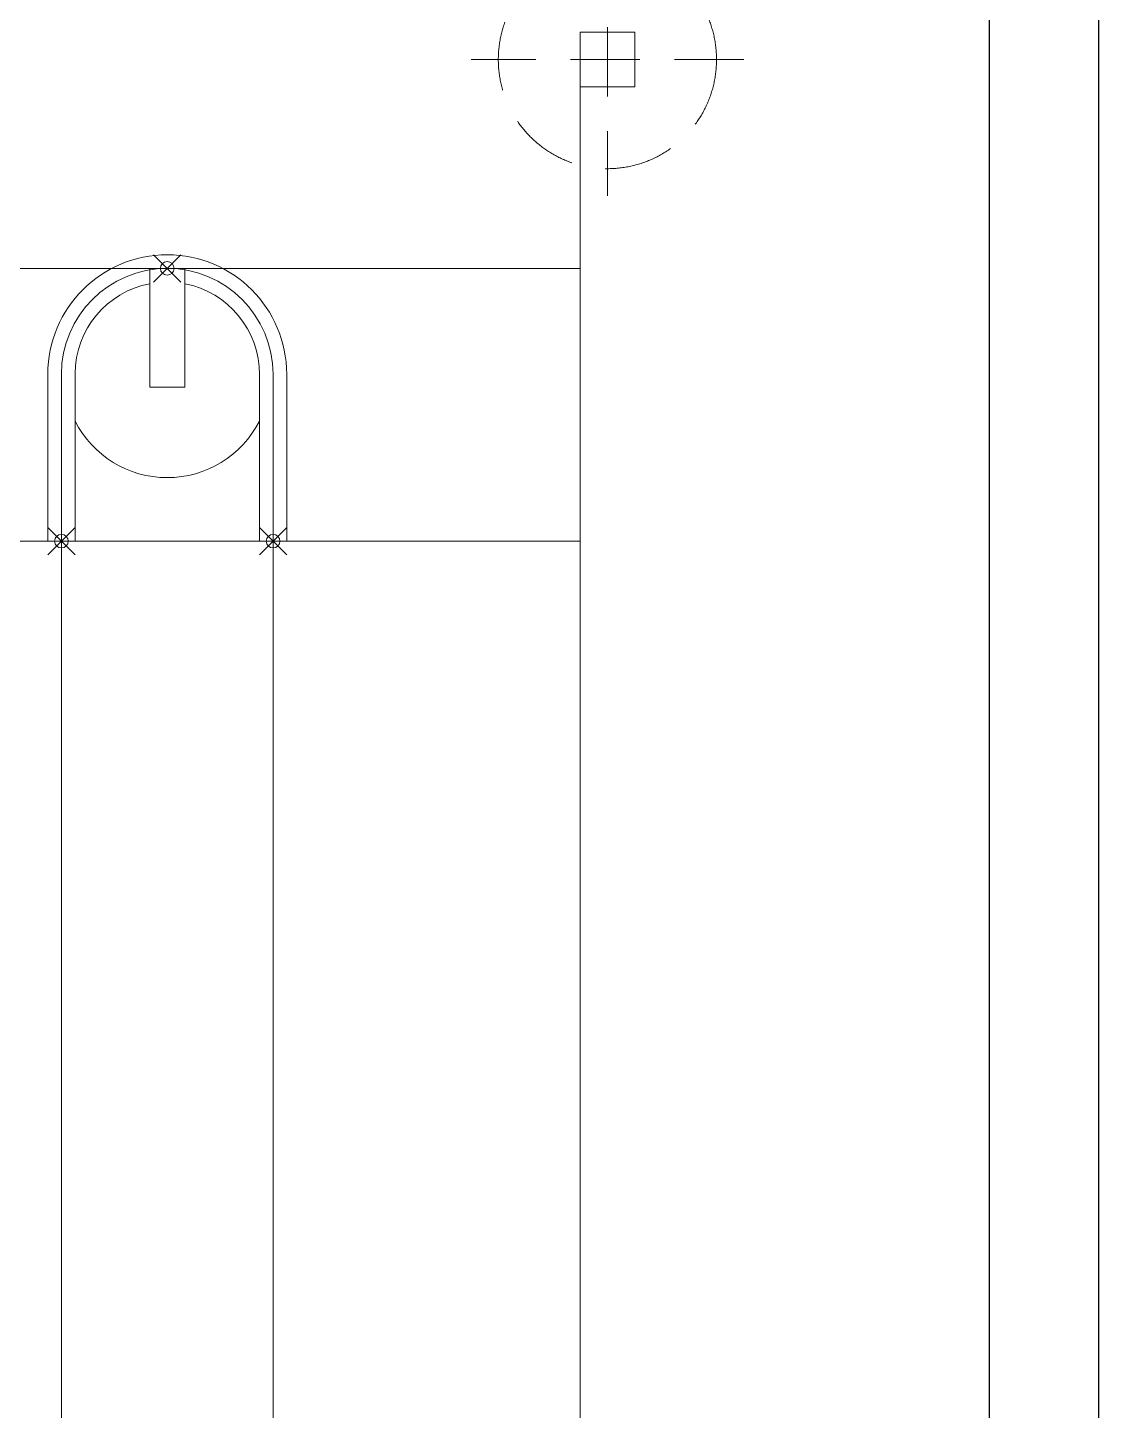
# Model space of a CAD drawing. Extents: x -3873 to 164127, y 7129 to 96529.
# Drawn here: x 21297 to 23260, y 67219 to 69753 of the extents above; entities that cross this region are included whole.
import ezdxf

# ---------------------------------------------------------------- set-up
doc = ezdxf.new("R2010")
doc.units = 0
doc.header["$PDMODE"] = 35
doc.header["$PDSIZE"] = 25
doc.linetypes.add('HIDDEN', pattern=[9.525, 6.35, -3.175])
doc.layers.get('0').update_dxf_attribs({"linetype": 'CONTINUOUS'})
doc.layers.add('BUILDING', color=2, linetype='CONTINUOUS')
doc.layers.add('LAYOUT Kromeka', color=1, linetype='CONTINUOUS', lineweight=5)

# ---------------------------------------------------------------- blocks, each defined once
blk = doc.blocks.new('*U257')
at = {"ltscale": 10}
for p, q in [((194, 219), (500, 219)), ((500, 219), (500, 169)), ((500, 169), (192.8, 169)), ((0, -32), (0, 32)), ((0, 32), (218, 32)), ((218, 32), (218, -32)), ((218, -32), (0, -32)), ((500, -169), (195.2, -169)), ((500, -219), (500, -169)), ((194, -219), (500, -219))]:
    blk.add_line(p, q, dxfattribs=at)
blk.add_lwpolyline([(500, 194), (194, 194, 1), (194, -194), (500, -194)], format="xyb", dxfattribs=at)
for radius, start, end in [(219, 90, 269.9842), (169, 90.4189, 169.0855), (189.6, 296.9566, 63.0435), (169, 190.9145, 270.4201)]:
    blk.add_arc((194, 0), radius, start, end, dxfattribs=at)
at = {"color": 5, "ltscale": 10}
for p in [(500, 194), (0, 0), (500, -194)]:
    blk.add_point(p, dxfattribs=at)
blk = doc.blocks.new('chilling_column100')
at = {"color": 4, "linetype": 'HIDDEN', "ltscale": 20}
for p, q in [((0, -250), (0, 250)), ((-250, 0), (250, 0))]:
    blk.add_line(p, q, dxfattribs=at)
at = {"color": 1, "linetype": 'Continuous', "ltscale": 20}
for p, q in [((50, 50), (-50, 50)), ((-50, 50), (-50, -50)), ((50, -50), (50, 50)), ((-50, -50), (50, -50))]:
    blk.add_line(p, q, dxfattribs=at)
at = {"color": 4, "linetype": 'HIDDEN', "ltscale": 20}
blk.add_circle((0, 0), 200, dxfattribs=at)

msp = doc.modelspace()

# ---------------------------------------------------------------- linework, layer by layer
at = {"layer": 'BUILDING', "color": 2, "linetype": 'BYBLOCK'}
msp.add_line((23059.7, 71033), (23059.7, 38883), dxfattribs=at)
at = {"layer": 'BUILDING', "color": 2}
msp.add_line((23259.7, 71033), (23259.7, 38883), dxfattribs=at)
at = {"layer": 'LAYOUT Kromeka', "color": 4, "ltscale": 20}
for p, q in [((22309.7, 69744.7), (22309.7, 39500.7)), ((17209.7, 69312), (22309.7, 69312)), ((22309.7, 68812), (17209.7, 68812))]:
    msp.add_line(p, q, dxfattribs=at)
at = {"layer": 'LAYOUT Kromeka', "ltscale": 20}
for p, q in [((21358.8, 40433), (21358.8, 68812)), ((21746.8, 40433), (21746.8, 68812))]:
    msp.add_line(p, q, dxfattribs=at)

# ---------------------------------------------------------------- block references
at = {"layer": 'LAYOUT Kromeka', "ltscale": 20, "rotation": 180}
msp.add_blockref('chilling_column100', (22359.7, 69694.7), dxfattribs=at)
at = {"layer": 'LAYOUT Kromeka', "ltscale": 20, "xscale": -1, "rotation": 90}
msp.add_blockref('*U257', (21552.8, 69312), dxfattribs=at)

doc.saveas('drawing.dxf')
